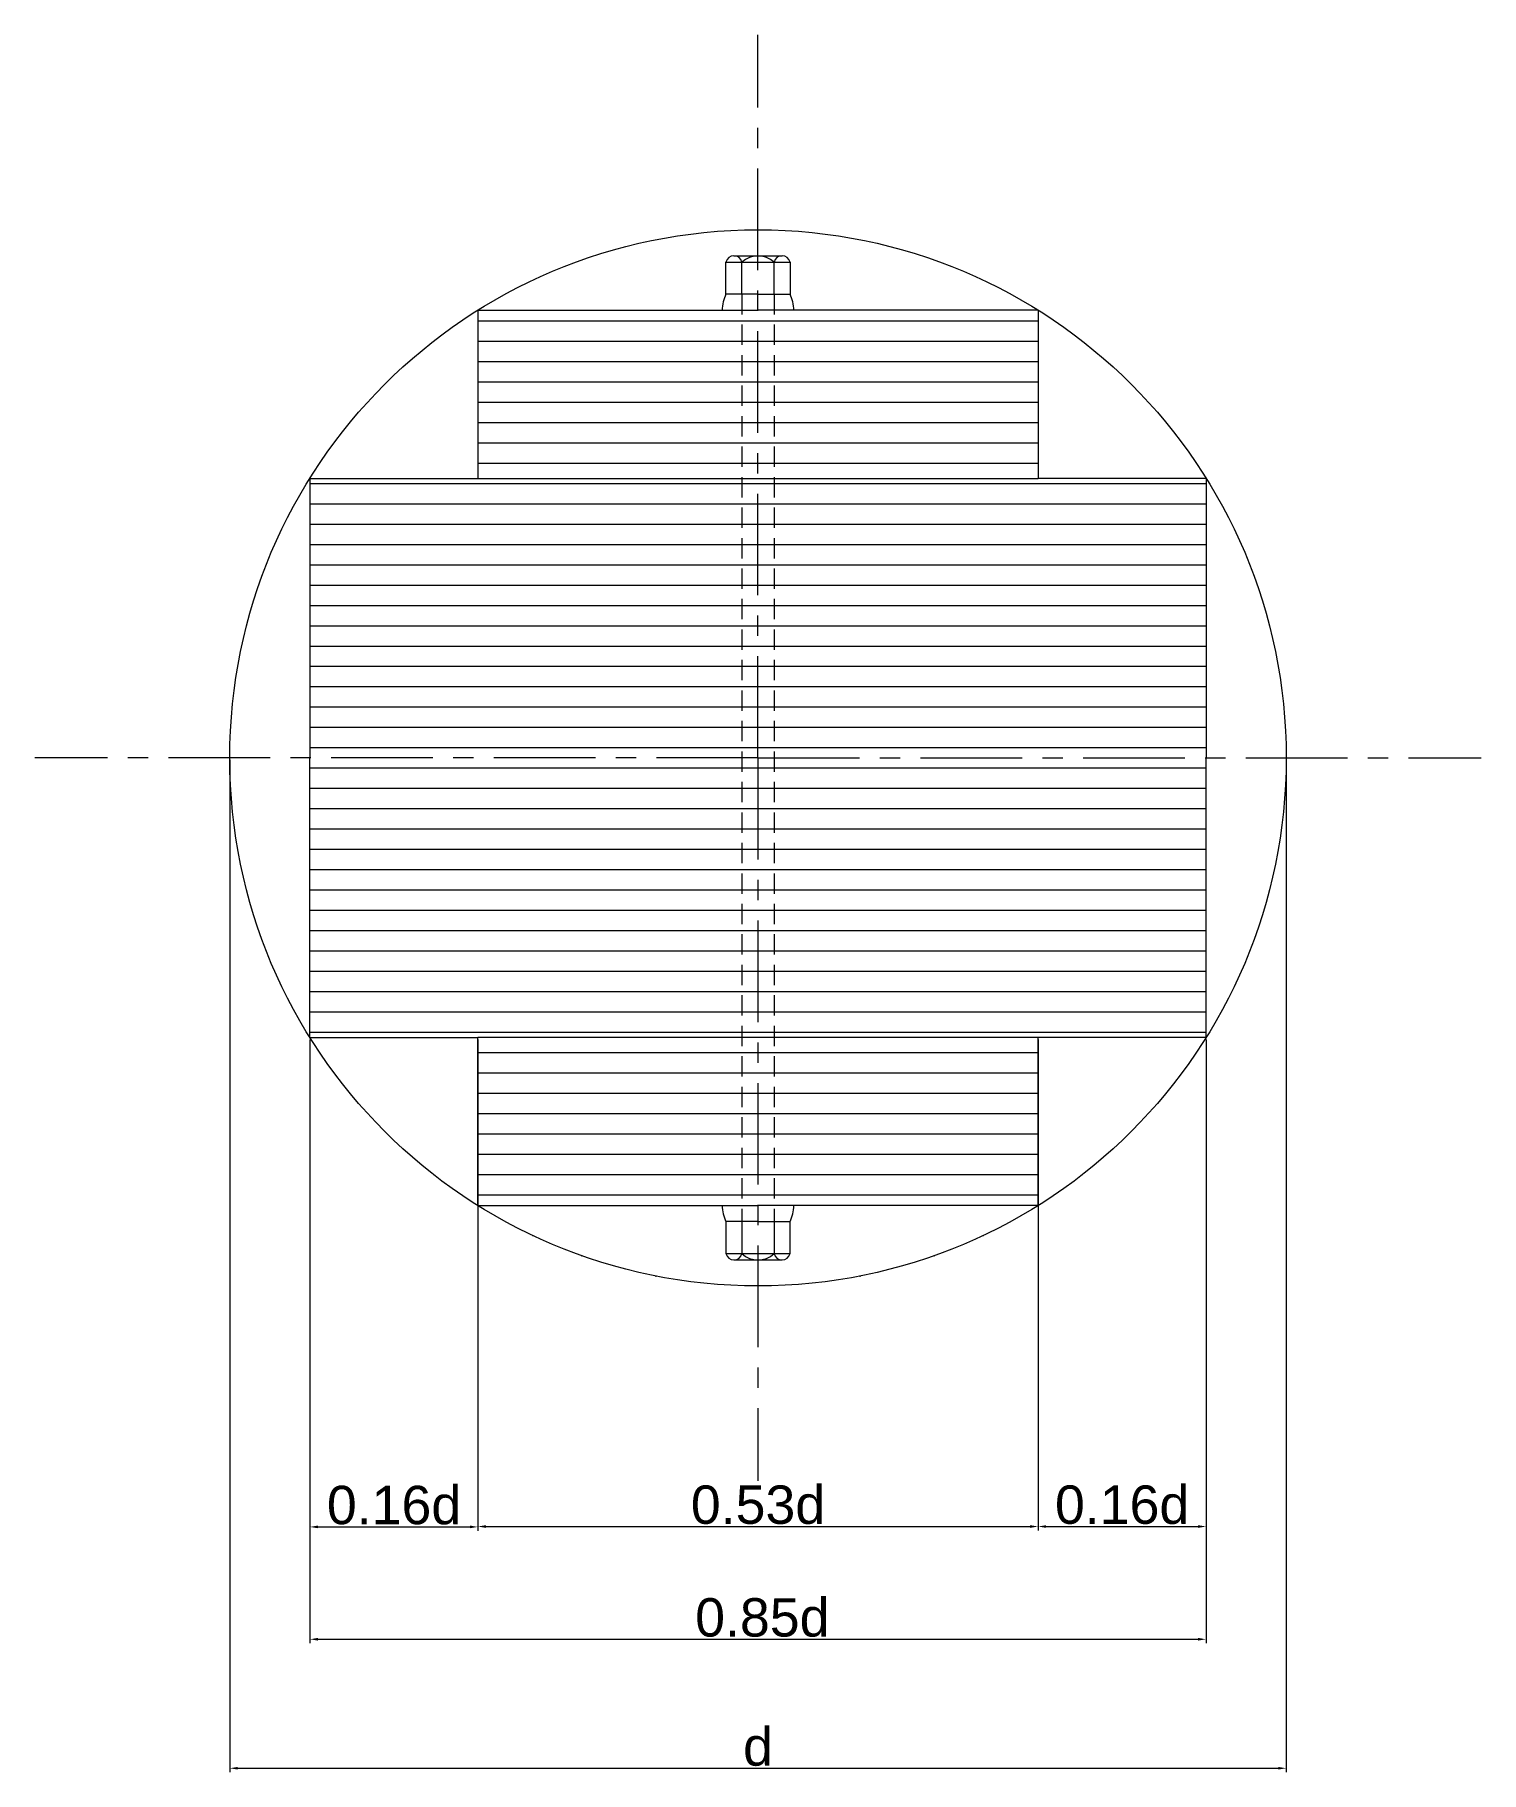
# Model space of a CAD drawing. Header units: millimetres. Extents: x -60 to 1545, y -297 to 361.
# Drawn here: x -60 to 392, y -182 to 361 of the extents above; entities that cross this region are included whole.
import ezdxf

# ---------------------------------------------------------------- set-up
doc = ezdxf.new("R2010")
doc.units = ezdxf.units.MM
doc.linetypes.add('CENTER', pattern=[50.8, 31.75, -6.35, 6.35, -6.35])
doc.linetypes.add('HIDDEN', pattern=[9.525, 6.35, -3.175])
doc.styles.get("Standard").update_dxf_attribs({"font": 'arial_0.ttf'})
doc.dimstyles.new('ISO-25', dxfattribs={"dimtxt": 2.5, "dimasz": 2.5, "dimexe": 1.25, "dimexo": 0.625, "dimtad": 1, "dimtxsty": 'Standard', "dimcen": 2.5, "dimadec": 0, "dimazin": 0, "dimtfac": 1, "dimtmove": 0, "dimatfit": 3, "dimfxl": 1, "dimarcsym": 0})

# ---------------------------------------------------------------- blocks, each defined once
blk = doc.blocks.new('*D1')
at = {"color": 0, "lineweight": -2, "transparency": 16777216}
for p, q in [((78.87, -5.39), (78.87, -106.29)), ((253.87, -5.39), (253.87, -106.29)), ((81.37, -105.04), (251.37, -105.04))]:
    blk.add_line(p, q, dxfattribs=at)
at = {"color": 0, "transparency": 16777216}
for points in [[(81.37, -104.63), (81.37, -105.46), (78.87, -105.04)], [(251.37, -104.63), (251.37, -105.46), (253.87, -105.04)]]:
    blk.add_solid(points, dxfattribs=at)
at = {"layer": 'Defpoints', "color": 0, "transparency": 16777216}
for p in [(78.87, -4.76), (253.87, -4.76), (253.87, -105.04)]:
    blk.add_point(p, dxfattribs=at)
at = {"color": 0, "transparency": 16777216, "insert": (166.37, -98.29), "char_height": 2.5, "width": 47.5196, "attachment_point": 5}
blk.add_mtext('{\\H4.8x;0.53d}', dxfattribs=at)
blk = doc.blocks.new('*D2')
at = {"color": 0, "lineweight": -2, "transparency": 16777216}
for p, q in [((26.37, 47.18), (26.37, -141.52)), ((306.37, 47.18), (306.37, -141.52)), ((28.87, -140.27), (303.87, -140.27))]:
    blk.add_line(p, q, dxfattribs=at)
at = {"color": 0, "transparency": 16777216}
for points in [[(28.87, -139.85), (28.87, -140.68), (26.37, -140.27)], [(303.87, -139.85), (303.87, -140.68), (306.37, -140.27)]]:
    blk.add_solid(points, dxfattribs=at)
at = {"layer": 'Defpoints', "color": 0, "transparency": 16777216}
for p in [(26.37, 47.81), (306.37, 47.81), (306.37, -140.27)]:
    blk.add_point(p, dxfattribs=at)
at = {"color": 0, "transparency": 16777216, "insert": (167.72, -133.51), "char_height": 2.5, "attachment_point": 5}
blk.add_mtext('{\\H4.8x;0.85d}', dxfattribs=at)
blk = doc.blocks.new('*D4')
at = {"color": 0, "lineweight": -2, "transparency": 16777216}
for p, q in [((1.37, 134.5), (1.37, -181.82)), ((331.37, 134.5), (331.37, -181.82)), ((3.87, -180.57), (328.87, -180.57))]:
    blk.add_line(p, q, dxfattribs=at)
at = {"color": 0, "transparency": 16777216}
for points in [[(3.87, -180.15), (3.87, -180.98), (1.37, -180.57)], [(328.87, -180.15), (328.87, -180.98), (331.37, -180.57)]]:
    blk.add_solid(points, dxfattribs=at)
at = {"layer": 'Defpoints', "color": 0, "transparency": 16777216}
for p in [(1.37, 135.13), (331.37, 135.13), (331.37, -180.57)]:
    blk.add_point(p, dxfattribs=at)
at = {"color": 0, "transparency": 16777216, "insert": (166.37, -173.84), "char_height": 2.5, "width": 50.7076, "attachment_point": 5}
blk.add_mtext('{\\H4.8x;d}', dxfattribs=at)
blk = doc.blocks.new('*D5')
at = {"color": 0, "lineweight": -2, "transparency": 16777216}
for p, q in [((26.37, 47.18), (26.37, -106.41)), ((78.87, 47.18), (78.87, -106.41)), ((28.87, -105.16), (76.37, -105.16))]:
    blk.add_line(p, q, dxfattribs=at)
at = {"color": 0, "transparency": 16777216}
for points in [[(28.87, -104.74), (28.87, -105.57), (26.37, -105.16)], [(76.37, -104.74), (76.37, -105.57), (78.87, -105.16)]]:
    blk.add_solid(points, dxfattribs=at)
at = {"layer": 'Defpoints', "color": 0, "transparency": 16777216}
for p in [(26.37, 47.81), (78.87, 47.81), (78.87, -105.16)]:
    blk.add_point(p, dxfattribs=at)
at = {"color": 0, "transparency": 16777216, "insert": (52.67, -98.4), "char_height": 2.5, "width": 44.0942, "attachment_point": 5}
blk.add_mtext('{\\H4.8x;0.16d}', dxfattribs=at)
blk = doc.blocks.new('*D6')
at = {"color": 0, "lineweight": -2, "transparency": 16777216}
for p, q in [((253.87, 47.18), (253.87, -106.29)), ((306.37, 47.18), (306.37, -106.29)), ((256.37, -105.04), (303.87, -105.04))]:
    blk.add_line(p, q, dxfattribs=at)
at = {"color": 0, "transparency": 16777216}
for points in [[(256.37, -104.63), (256.37, -105.46), (253.87, -105.04)], [(303.87, -104.63), (303.87, -105.46), (306.37, -105.04)]]:
    blk.add_solid(points, dxfattribs=at)
at = {"layer": 'Defpoints', "color": 0, "transparency": 16777216}
for p in [(253.87, 47.81), (306.37, 47.81), (306.37, -105.04)]:
    blk.add_point(p, dxfattribs=at)
at = {"color": 0, "transparency": 16777216, "insert": (280.12, -98.29), "char_height": 2.5, "width": 33.8927, "attachment_point": 5}
blk.add_mtext('{\\H4.8x;0.16d}', dxfattribs=at)

msp = doc.modelspace()

# ---------------------------------------------------------------- hatches: boundary and pattern name
h = msp.add_hatch()
h.set_pattern_fill('ANSI31', color=256, scale=2, angle=135)
h.set_pattern_definition([(180, (-593.447, -331.5757), (-1e-15, -6.35), [])])
h.paths.add_polyline_path([(161.37, 275.016), (78.87, 275.016), (78.87, 222.449), (161.37, 222.449)])
h.paths.add_polyline_path([(166.37, 275.016), (161.37, 275.016), (161.37, 222.449), (166.37, 222.449)])
h.paths.add_polyline_path([(253.87, 275.016), (171.37, 275.016), (171.37, 222.449), (253.87, 222.449)])
h.paths.add_polyline_path([(171.37, 275.016), (166.37, 275.016), (166.37, 222.449), (171.37, 222.449)])
h.paths.add_polyline_path([(306.37, 222.449), (253.87, 222.449), (78.87, 222.449), (26.37, 222.449, 0.1403306), (1.37, 135.127, 1), (331.37, 135.127, 0.1403306)])
h.paths.add_polyline_path([(176.37, -9.761), (176.37, -19.761, -0.3507811), (173.87, -21.761), (158.87, -21.761, -0.3507811), (156.37, -19.761), (156.37, -9.761), (166.37, -9.761)], flags=16)
h.paths.add_polyline_path([(171.37, -19.761, -0.4), (161.37, -19.761)], flags=0)
h.paths.add_polyline_path([(253.87, -4.761), (177.551, -4.761, -0.1164338), (176.37, -9.761), (176.37, -19.761, -0.3507811), (173.87, -21.761), (166.37, -21.761), (166.37, -29.873, 0.1406562)], flags=17)
h.paths.add_polyline_path([(156.37, -9.761, -0.1164338), (155.19, -4.761), (78.87, -4.761, 0.1406562), (166.37, -29.873), (166.37, -21.761), (158.87, -21.761, -0.3507811), (156.37, -19.761)], flags=16)
h.paths.add_polyline_path([(78.87, 47.806), (26.37, 47.806, 0.1140299), (78.87, -4.761)], flags=16)
h.paths.add_polyline_path([(306.37, 47.806), (253.87, 47.806), (253.87, -4.761, 0.1140299)], flags=17)
h.paths.add_polyline_path([(331.37, 135.127), (306.37, 135.127), (306.37, 47.806, 0.1403306)], flags=17)
h.paths.add_polyline_path([(306.37, 222.449), (306.37, 135.127), (331.37, 135.127, 0.1403306)], flags=17)
h.paths.add_polyline_path([(26.37, 135.127), (1.37, 135.127, 0.1403306), (26.37, 47.806)], flags=16)
h.paths.add_polyline_path([(1.37, 135.127), (26.37, 135.127), (26.37, 222.449, 0.1403306)], flags=17)
h.paths.add_polyline_path([(171.37, -4.761), (166.37, -4.761), (166.37, -9.761), (171.37, -9.761)], flags=16)
h.paths.add_polyline_path([(177.551, -4.761), (171.37, -4.761), (171.37, -9.761), (176.37, -9.761, 0.1164338)], flags=16)
h.paths.add_polyline_path([(166.37, -4.761), (161.37, -4.761), (161.37, -9.761), (166.37, -9.761)], flags=16)
h.paths.add_polyline_path([(161.37, -4.761), (155.19, -4.761, 0.1164338), (156.37, -9.761), (161.37, -9.761)], flags=16)

# ---------------------------------------------------------------- linework, layer by layer
at = {"linetype": 'CENTER'}
for q in [(166.37, 361.066), (-59.569, 135.127), (166.37, -90.812), (392.309, 135.127)]:
    msp.add_line((166.37, 135.127), q, dxfattribs=at)
for p, q in [((156.37, 280.016), (156.37, 290.016)), ((156.37, 290.016), (161.37, 290.016)), ((158.87, 292.016), (173.87, 292.016)), ((161.37, 280.016), (161.37, 290.016)), ((161.37, 290.016), (171.37, 290.016)), ((171.37, 280.016), (171.37, 290.016)), ((171.37, 290.016), (176.37, 290.016)), ((176.37, 290.016), (176.37, 280.016)), ((166.37, 280.016), (156.37, 280.016)), ((166.37, 275.016), (166.37, 280.016)), ((166.37, 280.016), (176.37, 280.016)), ((78.87, 275.016), (78.87, 222.449)), ((78.87, 275.016), (78.87, 275.016)), ((78.87, 275.016), (166.37, 275.016)), ((253.87, 275.016), (166.37, 275.016)), ((253.87, 275.016), (253.87, 222.449)), ((253.87, 275.016), (253.87, 275.016)), ((26.37, 222.449), (26.37, 135.127)), ((26.37, 222.449), (78.87, 222.449)), ((78.87, 222.449), (253.87, 222.449)), ((306.37, 222.449), (253.87, 222.449)), ((306.37, 222.449), (306.37, 135.127)), ((26.37, 47.806), (26.37, 135.127)), ((306.37, 47.806), (306.37, 135.127)), ((26.37, 47.806), (78.87, 47.806)), ((78.87, -4.761), (78.87, 47.806)), ((253.87, 47.806), (78.87, 47.806)), ((253.87, -4.761), (253.87, 47.806)), ((306.37, 47.806), (253.87, 47.806)), ((78.87, -4.761), (78.87, -4.761)), ((78.87, -4.761), (166.37, -4.761)), ((253.87, -4.761), (166.37, -4.761)), ((166.37, -4.761), (166.37, -9.761)), ((253.87, -4.761), (253.87, -4.761)), ((166.37, -9.761), (156.37, -9.761)), ((156.37, -9.761), (156.37, -19.761)), ((161.37, -9.761), (161.37, -19.761)), ((166.37, -9.761), (176.37, -9.761)), ((171.37, -9.761), (171.37, -19.761)), ((176.37, -19.761), (176.37, -9.761)), ((156.37, -19.761), (161.37, -19.761)), ((161.37, -19.761), (171.37, -19.761)), ((171.37, -19.761), (176.37, -19.761)), ((158.87, -21.761), (173.87, -21.761))]:
    msp.add_line(p, q)
at = {"linetype": 'HIDDEN'}
for p, q in [((161.37, 280.016), (161.37, -9.761)), ((171.37, 280.016), (171.37, -9.761))]:
    msp.add_line(p, q, dxfattribs=at)
msp.add_circle((166.37, 135.127), 165)
for centre, radius, start, end in [((158.87, 289.453), 2.562, 12.68038, 167.31962), ((166.37, 284.766), 7.25, 46.39718, 133.60282), ((173.87, 289.453), 2.562, 12.68038, 167.31962), ((166.37, 275.016), 11.18, 153.43495, 180), ((166.37, 275.016), 11.18, 0, 26.56505), ((166.37, -4.761), 11.18, 180, 206.56505), ((166.37, -4.761), 11.18, 333.43495, 0), ((158.87, -19.199), 2.562, 192.68038, 347.31962), ((166.37, -14.511), 7.25, 226.39718, 313.60282), ((173.87, -19.199), 2.562, 192.68038, 347.31962)]:
    msp.add_arc(centre, radius, start, end)

# ---------------------------------------------------------------- dimensions: what is measured, and where the dimension line sits
for base, p1, p2, text, picture, middle in [((331.37, -180.567), (1.37, 135.127), (331.37, 135.127), '{\\H4.8x;d}', '*D4', (166.37, -173.844)), ((306.37, -105.044), (253.87, 47.806), (306.37, 47.806), '{\\H4.8x;0.16d}', '*D6', (280.12, -98.292))]:
    dim = msp.add_linear_dim(base=base, p1=p1, p2=p2, text=text, dimstyle='ISO-25')
    dim.commit()
    dim.dimension.update_dxf_attribs({"geometry": picture, "text_midpoint": middle})
for base, p1, p2, text, picture, middle in [((306.37, -140.265), (26.37, 47.806), (306.37, 47.806), '{\\H4.8x;0.85d}', '*D2', (167.723, -140.265)), ((78.87, -105.156), (26.37, 47.806), (78.87, 47.806), '{\\H4.8x;0.16d}', '*D5', (52.672, -105.156)), ((253.87, -105.044), (78.87, -4.761), (253.87, -4.761), '{\\H4.8x;0.53d}', '*D1', (166.37, -105.044))]:
    dim = msp.add_linear_dim(base=base, p1=p1, p2=p2, text=text, dimstyle='ISO-25')
    dim.commit()
    dim.dimension.update_dxf_attribs({"geometry": picture, "text_midpoint": middle, "dimtype": 160})

doc.saveas('drawing.dxf')
